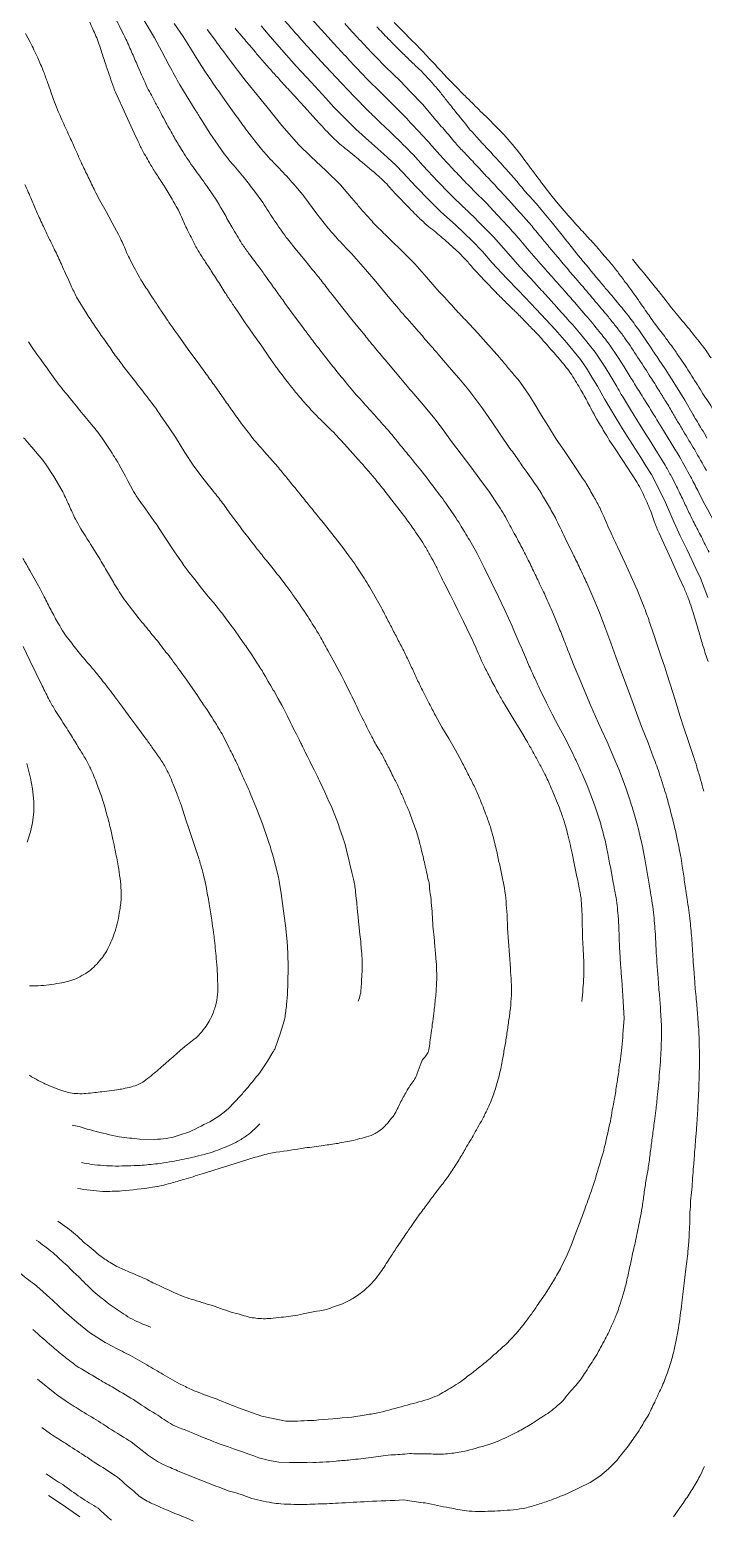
# Model space of a CAD drawing. Header units: inches. Extents: x 115425 to 116786, y 150085 to 152399.
# Drawn here: x 115895.8 to 115959.2, y 151088.3 to 151228.1 of the extents above; entities that cross this region are included whole.
import ezdxf

# ---------------------------------------------------------------- set-up
doc = ezdxf.new("R2010")
doc.units = ezdxf.units.IN
doc.header["$MEASUREMENT"] = 0
doc.layers.add('Contour', color=7, linetype='Continuous', lineweight=0, true_color=0xbed2ff)

msp = doc.modelspace()

# ---------------------------------------------------------------- linework, layer by layer
at = {"layer": 'Contour'}
for points in [[(115959.76, 151178.89, 0.002737), (115959.02, 151180.34, 0.00584), (115958.33, 151181.67, 0.006884), (115957.78, 151182.78, 0.003826), (115957.23, 151183.95, 0.006283), (115956.61, 151185.24), (115956.2, 151186.02, 0.001877), (115955.65, 151187.04), (115955.61, 151187.1), (115954.89, 151188.26), (115954.13, 151189.47), (115953.89, 151189.86), (115953.05, 151191.22), (115952.26, 151192.48, 0.004755), (115951.48, 151193.76, -0.003045), (115951.05, 151194.49), (115950.49, 151195.45), (115949.95, 151196.32), (115949.01, 151197.73), (115947.69, 151199.37, 0.008167), (115946.42, 151200.85, 0.006501), (115945.42, 151201.96), (115944.34, 151203.15, 0.001991), (115943.29, 151204.29), (115941.95, 151205.75), (115940.37, 151207.53), (115939.43, 151208.59), (115938.2, 151209.86), (115937.49, 151210.57, -0.007706), (115936.63, 151211.38, -0.003869), (115935.31, 151212.66), (115934.17, 151213.84), (115932.82, 151215.28), (115931.87, 151216.34, 0.001153), (115930.02, 151218.18, -0.001502), (115928.78, 151219.36, -0.001391), (115927.63, 151220.47), (115926.31, 151221.81), (115924.58, 151223.62), (115923.21, 151225.11), (115922.23, 151226.18), (115921.58, 151226.9, 0.002628), (115920.5, 151228.11, 0.002175), (115919.13, 151229.71)], [(115922.12, 151229.32, 0.001212), (115923.23, 151228.09), (115924.15, 151227.08, 0.001893), (115925.52, 151225.59, 0.003585), (115926.9, 151224.13, 0.002068), (115927.65, 151223.35), (115928.73, 151222.28), (115929.74, 151221.26), (115931.09, 151219.92, -0.001228), (115932.53, 151218.37, -0.004757), (115933.34, 151217.51, 0.001487), (115934.32, 151216.38, 0.003368), (115935.58, 151215.02, -0.010353), (115936.62, 151213.92, -0.003524), (115937.66, 151212.87), (115938.75, 151211.78), (115939.83, 151210.63), (115940.82, 151209.58, -0.002204), (115941.86, 151208.39), (115942.8, 151207.29), (115943.67, 151206.28, -0.002907), (115944.79, 151205.01, -0.003033), (115946.13, 151203.51, -0.001477), (115947.07, 151202.44), (115948.12, 151201.23, -0.001098), (115949.41, 151199.68, -0.00187), (115950.33, 151198.5), (115951.18, 151197.23), (115951.75, 151196.35, 0.001712), (115952.52, 151195.09, 0.005559), (115953.32, 151193.8, -0.0047), (115954.24, 151192.34, -0.001629), (115955.44, 151190.37), (115956.23, 151189.08, 0.002916), (115956.99, 151187.84, -0.004451), (115958, 151186.02, -0.002726), (115958.68, 151184.7), (115959.23, 151183.6, -0.00111), (115960.19, 151181.84, -0.003329)], [(115894.85, 151111.03, 0.013948), (115896.44, 151109.79), (115897.94, 151108.44), (115899.02, 151107.44), (115900.2, 151106.39), (115901.38, 151105.44), (115902.88, 151104.5), (115903.66, 151104.07, 0.00201), (115905.25, 151103.26), (115906.79, 151102.38, 0.001737), (115908.33, 151101.49), (115909.86, 151100.61, 0.002982), (115910.99, 151100.06, 0.013894), (115913.13, 151099.25, 0.001704), (115915.32, 151098.38), (115917.62, 151097.54), (115919.88, 151097.07), (115920.07, 151097.07, 0.00832), (115922.54, 151097.16, 0.000889), (115926.09, 151097.46), (115927.46, 151097.67, 0.00276), (115928.7, 151097.9, 0.008705), (115931.04, 151098.52, 0.001535), (115933.25, 151099.13, 0.004413), (115934.15, 151099.48, 0.014691), (115935.55, 151100.29, 0.018385), (115936.32, 151100.79, 0.004181), (115937.36, 151101.57, 0.003261), (115938.44, 151102.43, 0.022086), (115939.52, 151103.35, 0.003701), (115940.59, 151104.31), (115941.61, 151105.38), (115942.32, 151106.24, 0.002498), (115943.01, 151107.17, 0.004291), (115943.57, 151107.96), (115944.3, 151109.03), (115945.1, 151110.3, 0.002826), (115945.83, 151111.6), (115946.29, 151112.52), (115946.75, 151113.63), (115947.15, 151114.66), (115947.53, 151115.69, 0.010797), (115948.04, 151117.05, -0.007253), (115948.33, 151117.85, -0.005618), (115948.66, 151118.77, -0.003768), (115949.01, 151119.8, -0.010166), (115949.31, 151120.85, -0.008004), (115949.77, 151122.35, -0.015066), (115949.88, 151122.78, -0.013522), (115950.17, 151124.06, -0.012852), (115950.46, 151125.32, -0.015538), (115950.84, 151127.43, -0.006196), (115951.07, 151128.84, -0.008985), (115951.26, 151130.12, -0.001508), (115951.53, 151132.25, -0.003555), (115951.64, 151133.52), (115951.74, 151135.01), (115951.64, 151137.12), (115951.52, 151138.65, -0.001659), (115951.42, 151140.04, -0.005202), (115951.31, 151141.78, 0.001727), (115951.24, 151143.74, 0.001816), (115951.16, 151144.93, -0.003885), (115951.07, 151145.9, -0.003722), (115950.73, 151147.8), (115950.45, 151149.27, -0.002015), (115950.17, 151150.7, 0.004692), (115949.98, 151151.66, 0.001461), (115949.54, 151153.32), (115948.95, 151155.12), (115948.26, 151156.94, 0.002109), (115947.49, 151158.71, 0.004307), (115946.94, 151159.86), (115946.22, 151161.32), (115945.61, 151162.46), (115944.98, 151163.66), (115944.44, 151164.71), (115943.85, 151165.93, 0.00239), (115943.33, 151167.04, -0.001722), (115942.74, 151168.33, -0.001633), (115941.97, 151170.14, -0.004907), (115941.2, 151171.92), (115940.5, 151173.45), (115939.92, 151174.7), (115939.23, 151176.11), (115938.57, 151177.47), (115937.89, 151178.77), (115937.18, 151180.05, 0.001719), (115936.3, 151181.51, 0.006055), (115935.22, 151183.13, 0.007825), (115934.08, 151184.69, 0.00101), (115932.76, 151186.42, 0.001269), (115931.5, 151187.97, 0.003892), (115930.57, 151189.1, 0.013547), (115929.19, 151190.76, 0.006118), (115927.92, 151192.17, 0.001827), (115926.52, 151193.72, 0.003968), (115925.24, 151195.24, 0.001232), (115924.19, 151196.54, 0.001623), (115923.31, 151197.66, 0.002093), (115922.42, 151198.82, -0.0031), (115921.54, 151199.99), (115920.76, 151201.04), (115919.8, 151202.35, -0.002797), (115918.95, 151203.54, 0.005228), (115918.09, 151204.72, 0.013186), (115917.37, 151205.73, 0.002384), (115916.37, 151207.07, 0.002005), (115915.75, 151207.94, 0.007163), (115915.3, 151208.69, 0.006803), (115914.79, 151209.52, 0.002568), (115914.07, 151210.82, 0.001608), (115913.35, 151212.04, 0.001453), (115912.26, 151213.63, 0.00729), (115911.11, 151215.21, 0.010081), (115910.56, 151216.01, 0.010132), (115910.05, 151216.83, 0.003601), (115909.35, 151217.97, 0.0052), (115908.59, 151219.36, 0.018382), (115908.13, 151220.21, 0.010804), (115907.61, 151221.19, 0.003434), (115906.83, 151222.65, 0.001776), (115905.98, 151224.55, 0.003884), (115905.42, 151225.85, 0.011236), (115904.82, 151227.2, 0.006311), (115903.97, 151228.9, 0.008848)], [(115898.42, 151115.9), (115899.3, 151115.3, -0.020264), (115900.81, 151113.98, -0.003334), (115902.28, 151112.74), (115902.82, 151112.34, -0.012466), (115903.34, 151112.01, 0.006164), (115903.98, 151111.66, 0.002943), (115905.11, 151111.15, 0.005539), (115906.67, 151110.47, 0.010133), (115908.07, 151109.79, 0.005521), (115910.1, 151108.87, 0.020476), (115910.96, 151108.58, 0.017237), (115912.99, 151107.97, 0.020729), (115915, 151107.28, -0.015004), (115916.53, 151106.84, -0.004794), (115917.24, 151106.75, 0.007022), (115917.97, 151106.73, 0.006018), (115918.46, 151106.75, 0.011126), (115919.44, 151106.86, 0.022017), (115921.22, 151107.11, -0.009395), (115923.72, 151107.6, -0.008428), (115925.22, 151108.13, 0.018419), (115926.2, 151108.64, 0.011806), (115926.76, 151109, 0.0124), (115927.25, 151109.38, 0.012893), (115927.8, 151109.88, 0.009872), (115928.23, 151110.36, 0.012311), (115928.81, 151111.1, 0.012428), (115929.65, 151112.41, 0.018701), (115930.34, 151113.46, 0.009456), (115931.2, 151114.73, 0.006926), (115932.28, 151116.29, 0.008758), (115933.1, 151117.39, 0.00169), (115933.92, 151118.49, 0.001954), (115934.76, 151119.57, 0.01899), (115935.56, 151120.69, 0.014531), (115936.28, 151121.86, 0.018892), (115936.91, 151122.94, 0.021904), (115937.71, 151124.31, 0.006774), (115938.17, 151125.11, 0.011324), (115938.67, 151126.05, 0.008792), (115939.3, 151127.43, 0.011384), (115939.52, 151128.05, 0.011393), (115939.91, 151129.37, 0.010217), (115940.12, 151130.26, 0.011136), (115940.26, 151130.98, 0.012138), (115940.48, 151132.22, 0.009527), (115940.69, 151133.46, 0.007943), (115940.87, 151134.7, 0.013001), (115941.03, 151135.95, 0.010302), (115941.14, 151137.2, 0.013159), (115941.12, 151138.46, -0.018559), (115941.05, 151139.72), (115940.94, 151140.98), (115940.85, 151142.24), (115940.76, 151143.5), (115940.72, 151144.75, -0.004081), (115940.63, 151146.01, -0.003059), (115940.49, 151147.26, -0.002268), (115940.23, 151148.5, -0.002137), (115939.96, 151149.73), (115939.75, 151150.71), (115939.52, 151151.7, -0.003838), (115939.2, 151152.88, 0.003258), (115938.78, 151154.07, 0.008918), (115938.12, 151155.75, 0.011076), (115937.61, 151156.9, 0.005141), (115937.04, 151158.03, 0.004677), (115936.46, 151159.15), (115935.86, 151160.26), (115935.23, 151161.35), (115934.59, 151162.44), (115933.97, 151163.53, 0.002672), (115933.39, 151164.65), (115932.81, 151165.77, 0.011312), (115932.26, 151166.9, 0.012387), (115931.73, 151168.05, 0.00857), (115931.19, 151169.19, 0.014109), (115930.62, 151170.32, 0.005831), (115930.04, 151171.44, 0.003761), (115929.46, 151172.55, 0.005095), (115928.88, 151173.67, 0.011236), (115927.9, 151175.43, 0.007021), (115927.4, 151176.25, 0.005008), (115926.37, 151177.79), (115925.72, 151178.69), (115925.24, 151179.34), (115924.08, 151180.82), (115923.27, 151181.84, 0.003709), (115922.33, 151183, 0.002306), (115921.39, 151184.15, 0.004128), (115920.1, 151185.75, 0.001664), (115919.18, 151186.86, 0.006872), (115918.19, 151187.99, 0.012809), (115916.92, 151189.42, 0.013803), (115915.72, 151190.98, 0.006977), (115914.81, 151192.26, 0.00222), (115914, 151193.4, 0.006348), (115913.12, 151194.65, 0.004319), (115912.28, 151195.82, -0.004608), (115911.78, 151196.5), (115910.7, 151197.97), (115909.73, 151199.32, -0.001634), (115908.98, 151200.38, -0.001787), (115908.12, 151201.67, -0.00957), (115907.44, 151202.69, 0.006559), (115907, 151203.35, 0.004634), (115906.22, 151204.56, 0.00327), (115905.24, 151206.38, 0.009703), (115904.89, 151207.13, 0.019091), (115904.3, 151208.45), (115904.12, 151208.81), (115903.54, 151209.9), (115902.95, 151210.99), (115902.38, 151212.02), (115901.98, 151212.75, 0.002261), (115901.35, 151214.05, 0.006338), (115900.7, 151215.39, 0.009073), (115900.48, 151215.87, 0.006865), (115900.02, 151216.92, 0.003847), (115899.48, 151218.11, 0.003275), (115898.79, 151219.6, 0.004359), (115898.37, 151220.56, 0.004711), (115898.01, 151221.53, 0.003208), (115897.75, 151222.24, 0.004488), (115897.44, 151223.11, 0.00836), (115897.06, 151224.17, 0.004331), (115896.51, 151225.46, 0.003227), (115895.81, 151226.92), (115895.36, 151227.73)], [(115896.04, 151105.72, -0.001658), (115897.85, 151104.13, 0.003558), (115898.94, 151103.22, 0.002356), (115900.14, 151102.3, 0.001904), (115902.13, 151101.1, 0.004134), (115903.52, 151100.31, 0.002297), (115905.53, 151099.11, 0.016798), (115907.62, 151097.77, 0.014648), (115909.22, 151096.75, 0.013581), (115909.48, 151096.61, -0.010959), (115911.89, 151095.63, -0.001626), (115913.51, 151094.99, -0.006864), (115917.34, 151093.63), (115918.36, 151093.37), (115919.23, 151093.23), (115920.22, 151093.18, 0.00312), (115922.12, 151093.21, 0.039643), (115924.62, 151093.33, 0.00443), (115925.97, 151093.43, 0.001229), (115927.91, 151093.67, 0.001832), (115929.76, 151093.9, 0.009945), (115931.53, 151094.03, 0.008181), (115933.17, 151094.01, 0.022643), (115934.72, 151093.99, 0.0273), (115935.52, 151094.06, 0.0219), (115936.9, 151094.3, 0.011399), (115939.3, 151094.97, 0.005102), (115940.81, 151095.63, 0.009439), (115941.85, 151096.16, 0.014172), (115943.09, 151096.87, -0.014767), (115944.57, 151097.81, -0.004738), (115945.28, 151098.37, -0.004496), (115945.98, 151099.01, -0.036472), (115947.2, 151100.44, 0.038658), (115948.13, 151101.74, 0.006968), (115949.08, 151103.2, 0.00707), (115949.96, 151104.82, 0.024068), (115950.65, 151106.25, 0.019643), (115951.08, 151107.27, 0.003865), (115951.32, 151107.95, 0.007959), (115951.63, 151108.95, 0.016169), (115951.97, 151110.21, 0.010829), (115952.26, 151111.52, 0.011962), (115952.54, 151112.83, 0.009766), (115952.85, 151114.22, 0.007205), (115953.24, 151116.06, 0.013026), (115953.44, 151117.2, 0.011738), (115953.62, 151118.5, 0.008208), (115953.82, 151119.85, 0.021718), (115954.04, 151121.14, 0.023048), (115954.23, 151122.55, 0.009031), (115954.41, 151123.91, 0.010397), (115954.6, 151125.34), (115954.73, 151126.32, 0.00454), (115954.89, 151127.81, 0.002918), (115955.01, 151129.01, 0.002561), (115955.11, 151130.26, 0.004908), (115955.2, 151131.55, 0.010062), (115955.24, 151132.54, 0.004288), (115955.26, 151133.22, 0.002059), (115955.27, 151134.21, 0.001142), (115955.16, 151136.11, 0.002419), (115955.03, 151137.68, 0.005546), (115954.95, 151138.71, 0.003328), (115954.84, 151140.16, 0.003995), (115954.78, 151141.16, 0.002746), (115954.69, 151142.92, 0.006854), (115954.52, 151144.99, 0.010981), (115954.35, 151146.11, 0.007394), (115954.19, 151147.09, 0.005101), (115953.95, 151148.56, 0.001386), (115953.69, 151150.03), (115953.52, 151151.01, 0.003172), (115953.12, 151152.7, 0.01034), (115952.62, 151154.5, 0.001676), (115952.22, 151155.78), (115951.9, 151156.72), (115951.31, 151158.3), (115950.82, 151159.47), (115950.15, 151161.03), (115949.62, 151162.17), (115949.05, 151163.43), (115948.61, 151164.42), (115948.04, 151165.79), (115947.5, 151167.08), (115947.04, 151168.18), (115946.53, 151169.45, 0.010168), (115946.1, 151170.56, 0.003897), (115945.57, 151171.9), (115945.05, 151173.14, 0.001776), (115944.32, 151174.81, 0.003075), (115943.61, 151176.3, -0.002773), (115942.97, 151177.65, -0.003384), (115942.28, 151179.02, -0.00248), (115941.61, 151180.3, -0.014368), (115940.8, 151181.8, 0.018806), (115939.8, 151183.44), (115939.06, 151184.54), (115938.16, 151185.79), (115937.3, 151186.95), (115936.4, 151188.13), (115935.5, 151189.32), (115934.69, 151190.41), (115933.91, 151191.45), (115932.7, 151192.93, 0.000907), (115931.16, 151194.71), (115930.2, 151195.85), (115929.24, 151197, 0.002422), (115928.24, 151198.19, 0.001867), (115927.34, 151199.29), (115926.35, 151200.5), (115925.12, 151202.03), (115924.24, 151203.16, 0.001706), (115923.32, 151204.36, 0.004799), (115922.41, 151205.5), (115921.71, 151206.36), (115920.89, 151207.34, 0.006665), (115919.91, 151208.54, 0.002994), (115918.82, 151210.1, 0.001665), (115917.72, 151211.81), (115916.94, 151212.89, 0.002955), (115915.95, 151214.14, 0.015034), (115914.68, 151215.66, 0.003381), (115914.07, 151216.42), (115913.51, 151217.23), (115912.73, 151218.35, 0.001688), (115911.89, 151219.69, 0.003082), (115911.35, 151220.55), (115910.59, 151221.77), (115909.89, 151222.9, -0.001435), (115908.89, 151224.74), (115908.21, 151226.03), (115907.51, 151227.32), (115906.54, 151228.97)], [(115896.48, 151101.04), (115898.29, 151099.6, 0.00779), (115899.37, 151098.83, 0.002857), (115900.9, 151097.89, 0.003403), (115902.68, 151096.8, 0.016638), (115904.89, 151095.41, 0.005929), (115905.33, 151095.13), (115906.95, 151093.86), (115907.8, 151093.28), (115908.32, 151093.01, -0.002158), (115909.69, 151092.41), (115911.17, 151091.8), (115912.6, 151091.24, -0.001132), (115914.45, 151090.53, -0.039114), (115916.42, 151089.89, 0.023027), (115918.57, 151089.39, 0.006949), (115919.42, 151089.3, 0.01529), (115920.65, 151089.25, 0.025987), (115922.66, 151089.28, 0.010167), (115924.82, 151089.37, 0.002806), (115927.61, 151089.52, 0.002903), (115930.99, 151089.66), (115931.33, 151089.62, 0.008), (115933.02, 151089.38, 0.012721), (115935.31, 151088.92, 0.01012), (115936.89, 151088.64, 0.007891), (115937.98, 151088.58, 0.008877), (115939.81, 151088.63, 0.023521), (115942.23, 151088.86, 0.016277), (115943.48, 151089.19, 0.00762), (115944.71, 151089.6, 0.007071), (115946.4, 151090.26), (115948.55, 151091.31), (115949.45, 151091.9), (115950.28, 151092.6), (115951.06, 151093.37, -0.01863), (115952.15, 151094.75, -0.012492), (115953.04, 151096.01, -0.017498), (115953.98, 151097.54, -0.00345), (115954.63, 151098.88, -0.024555), (115955.09, 151099.87, 0.035599), (115955.67, 151101.27, 0.02453), (115956.11, 151102.51, 0.014616), (115956.35, 151103.37, 0.006507), (115956.61, 151104.55, 0.01834), (115956.87, 151105.85, 0.011944), (115957.17, 151108.21, 0.010765), (115957.43, 151110.35, 0.016115), (115957.56, 151111.41, 0.009501), (115957.78, 151113.32, 0.012464), (115957.82, 151113.73, 0.016899), (115957.87, 151114.6, 0.006199), (115957.92, 151115.67, 0.010674), (115957.95, 151116.74, 0.013231), (115958.01, 151117.81, 0.014715), (115958.12, 151118.88, 0.013599), (115958.2, 151119.96, 0.011671), (115958.28, 151121.05, 0.01013), (115958.4, 151122.64, 0.015344), (115958.48, 151123.62, 0.009073), (115958.59, 151124.92, 0.009396), (115958.7, 151126.79, 0.003448), (115958.76, 151127.9, 0.005119), (115958.8, 151129.23, 0.003828), (115958.84, 151130.61, 0.004115), (115958.84, 151131.55, 0.005485), (115958.83, 151132.25, 0.004132), (115958.81, 151133.26, 0.00781), (115958.68, 151135.15, 0.013592), (115958.54, 151136.79, 0.004605), (115958.45, 151137.8, 0.002979), (115958.33, 151139.31), (115958.25, 151140.32, 0.002026), (115958.19, 151141.33, 0.004584), (115958.13, 151142.34, 0.003236), (115957.97, 151144.17, 0.00594), (115957.68, 151146.23, 0.003858), (115957.44, 151147.85, 0.008315), (115957.22, 151149.35, 0.012609), (115957.06, 151150.35, 0.00724), (115956.71, 151152.07, 0.00531), (115956.43, 151153.31), (115956.18, 151154.28, 0.002057), (115955.74, 151155.92, 0.004289), (115955.12, 151157.89, 0.014429), (115954.49, 151159.64), (115954, 151160.95), (115953.39, 151162.49), (115952.9, 151163.76), (115952.37, 151165.24), (115951.87, 151166.59), (115951.35, 151168), (115950.96, 151169.05), (115950.48, 151170.37), (115949.94, 151171.87), (115949.42, 151173.21), (115948.72, 151174.92), (115948.23, 151176, 0.012593), (115947.59, 151177.37, 0.002808), (115946.93, 151178.74), (115946.17, 151180.28, 0.001225), (115945.27, 151182.14), (115945.07, 151182.51, -0.003059), (115944.35, 151183.78, -0.004595), (115943.62, 151184.96, -0.005316), (115942.62, 151186.4, -0.011735), (115941.88, 151187.44, 0.012137), (115940.99, 151188.67), (115940.12, 151189.91), (115939.28, 151191.16), (115938.43, 151192.4), (115937.32, 151193.91), (115937.12, 151194.17), (115936.17, 151195.28), (115935.28, 151196.33), (115934.21, 151197.58, -0.003065), (115933.29, 151198.62, 0.002057), (115932.19, 151199.89), (115931.3, 151200.9, 0.003413), (115930.48, 151201.83), (115929.51, 151202.97), (115928.35, 151204.39), (115927.4, 151205.53), (115926.06, 151207.02, 0.002218), (115924.68, 151208.47, 0.00465), (115923.85, 151209.43), (115922.81, 151210.75), (115921.59, 151212.41, 0.004883), (115920.96, 151213.18, 0.002887), (115919.63, 151214.66, 0.001434), (115918.25, 151216.1), (115917.59, 151216.84), (115916.97, 151217.63, 0.008122), (115916.09, 151218.75, 0.004118), (115915.18, 151220.02), (115914.56, 151220.89), (115913.73, 151222.05, 0.001737), (115912.87, 151223.27), (115912.33, 151224.1), (115911.69, 151225.08), (115911, 151226.19), (115910.2, 151227.44), (115909.37, 151228.68)], [(115901.41, 151228.8, -0.008838), (115901.99, 151227.5, -0.015622), (115902.28, 151226.75, -0.006074), (115902.55, 151225.93, 0.003925), (115902.97, 151224.66, 0.002015), (115903.68, 151222.61, 0.020108), (115903.76, 151222.4), (115903.85, 151222.2), (115904.82, 151220.07), (115905.61, 151218.36), (115905.97, 151217.58, 0.016164), (115906.46, 151216.59, 0.011197), (115907.25, 151215.21, 0.011281), (115907.87, 151214.24, -0.009489), (115908.6, 151213.09, -0.005438), (115909.37, 151211.8, -0.010205), (115909.76, 151211.09, -0.023092), (115910.15, 151210.26, 0.016515), (115910.69, 151209.09, 0.006556), (115911.42, 151207.65, 0.018661), (115911.71, 151207.15, 0.007314), (115912.24, 151206.33, -0.005542), (115912.95, 151205.25, -0.001531), (115913.76, 151203.97, 0.003175), (115914.15, 151203.35, 0.002647), (115914.72, 151202.49, 0.002463), (115915.33, 151201.58), (115916.06, 151200.51), (115916.46, 151199.92), (115916.86, 151199.35), (115917.61, 151198.29), (115918.32, 151197.27), (115918.84, 151196.51, 0.010428), (115919.13, 151196.12, 0.003065), (115920.15, 151194.81, 0.004091), (115920.9, 151193.86, 0.005711), (115921.46, 151193.19, 0.009566), (115922.07, 151192.51, 0.008211), (115922.8, 151191.74, 0.009567), (115923.5, 151191.05, -0.010764), (115924.13, 151190.43, -0.003123), (115924.92, 151189.61, -0.004897), (115925.42, 151189.07), (115925.95, 151188.48), (115926.7, 151187.64, -0.002144), (115927.62, 151186.59, -0.004891), (115928.02, 151186.12, -0.004868), (115928.38, 151185.69, -0.00179), (115929.34, 151184.49), (115930.09, 151183.53), (115930.65, 151182.8, -0.006654), (115931.09, 151182.23, -0.003534), (115931.88, 151181.12, -0.007351), (115932.49, 151180.22, -0.008642), (115932.99, 151179.44, -0.010262), (115933.52, 151178.53, -0.011452), (115933.97, 151177.69, -0.003542), (115934.45, 151176.71, 0.004275), (115934.85, 151175.9), (115935.39, 151174.84), (115935.73, 151174.16), (115936.09, 151173.43), (115936.61, 151172.38), (115936.93, 151171.73), (115937.49, 151170.54, -0.010468), (115937.91, 151169.62, 0.01033), (115938.32, 151168.68, 0.006676), (115938.7, 151167.9, 0.004468), (115939.3, 151166.74, 0.003886), (115940.01, 151165.42, 0.009874), (115940.3, 151164.91), (115940.64, 151164.35), (115941.31, 151163.24), (115941.95, 151162.18), (115942.33, 151161.56, -0.007681), (115942.55, 151161.18, -0.002065), (115943.34, 151159.76, -0.003717), (115943.89, 151158.74, -0.005144), (115944.28, 151157.99, -0.010544), (115944.58, 151157.37, -0.005609), (115945.1, 151156.18, -0.006408), (115945.48, 151155.26, -0.006836), (115945.81, 151154.39, -0.011623), (115946.17, 151153.32, -0.015958), (115946.39, 151152.52, -0.004157), (115946.63, 151151.54, -0.00421), (115946.84, 151150.56), (115947.01, 151149.76), (115947.27, 151148.49, -0.00184), (115947.55, 151147.12, -0.004593), (115947.65, 151146.56, -0.026589), (115947.71, 151146.06, -0.009822), (115947.79, 151144.68, -0.00601), (115947.81, 151143.67, 0.0058), (115947.83, 151142.63, 0.007799), (115947.85, 151142.15, -0.00225), (115947.94, 151140.5, -0.025866), (115947.95, 151138.95, -0.017032), (115947.75, 151136.61)], [(115959.24, 151156.4, 0.002214), (115958.95, 151157.48, 0.005072), (115958.59, 151158.68, 0.015851), (115958.28, 151159.66), (115957.71, 151161.37), (115957.41, 151162.26), (115957, 151163.54), (115956.56, 151165.01), (115956.09, 151166.48), (115955.78, 151167.45), (115955.57, 151168.07), (115955.2, 151169.14), (115954.79, 151170.37), (115954.53, 151171.14, 0.002592), (115954.06, 151172.56, 0.005882), (115953.8, 151173.29, 0.00606), (115953.49, 151174.09), (115952.99, 151175.37), (115951.84, 151177.86), (115951.12, 151179.4, 0.004635), (115950.62, 151180.47, -0.003325), (115949.83, 151182.26, -0.005427), (115949.48, 151183.04, -0.009047), (115948.9, 151184.12, -0.006824), (115948.18, 151185.38, 0.005864), (115947.84, 151185.88), (115947.1, 151186.98), (115946.09, 151188.46), (115945.36, 151189.55), (115944.61, 151190.72), (115943.97, 151191.77), (115943.26, 151192.94), (115942.79, 151193.68), (115941.95, 151194.9), (115941.72, 151195.2, 0.007305), (115940.87, 151196.21, 0.001833), (115940.04, 151197.19), (115938.73, 151198.68), (115937.97, 151199.51), (115936.76, 151200.81, 0.002474), (115935.7, 151201.93, 0.004508), (115933.92, 151203.88), (115933.13, 151204.79), (115932.03, 151206.04, 0.003169), (115931.04, 151207.07), (115929.54, 151208.51, 0.003492), (115928.35, 151209.67, 0.004068), (115927.42, 151210.69, 0.003084), (115926.8, 151211.41, 0.00279), (115926.08, 151212.27), (115925.03, 151213.48), (115923.67, 151214.82), (115922.24, 151216.16), (115921.1, 151217.26), (115919.52, 151219.07), (115918.12, 151220.79), (115916.87, 151222.33), (115915.92, 151223.51), (115914.63, 151225.21, -0.002538), (115913.25, 151227.07), (115912.47, 151228.1)], [(115915.1, 151228.23, -0.00297), (115915.77, 151227.45, -0.001897), (115916.73, 151226.32, 0.00276), (115917.38, 151225.55, 0.003294), (115918.26, 151224.54, 0.003541), (115919.09, 151223.62, 0.002077), (115919.82, 151222.81, -0.001399), (115920.92, 151221.62, -0.001809), (115921.67, 151220.79, 0.001215), (115922.79, 151219.55, 0.008419), (115924.14, 151218.11, 0.018897), (115924.78, 151217.5, 0.013516), (115925.48, 151216.92, -0.00674), (115926.9, 151215.76, -0.00216), (115928.62, 151214.3, -0.011571), (115928.94, 151214.02, -0.02349), (115929.53, 151213.41, 0.010716), (115930.8, 151212.04, 0.002671), (115932.18, 151210.62, 0.008619), (115932.63, 151210.19, 0.022777), (115933.36, 151209.55, -0.013375), (115934.64, 151208.48, -0.004962), (115936.02, 151207.25, -0.013546), (115936.5, 151206.78, -0.01845), (115937.22, 151205.99, 0.013782), (115938.18, 151204.93, 0.001903), (115939.39, 151203.66, 0.00417), (115939.94, 151203.09, 0.006577), (115940.79, 151202.25, -0.005984), (115941.73, 151201.34, -0.003728), (115942.59, 151200.46, -0.003546), (115943.48, 151199.53, -0.006325), (115943.98, 151198.98, -0.002676), (115945.15, 151197.66, -0.009095), (115946.16, 151196.47, -0.016224), (115946.69, 151195.77, -0.018515), (115947.15, 151195.06, -0.009486), (115947.99, 151193.62, -0.008866), (115948.68, 151192.31, 0.013515), (115949.15, 151191.46, 0.004961), (115949.88, 151190.23, 0.007855), (115950.35, 151189.46), (115950.83, 151188.73), (115951.62, 151187.52), (115952.43, 151186.27), (115952.96, 151185.46, -0.028189), (115953.38, 151184.71, -0.014454), (115954.07, 151183.2, -0.01904), (115954.62, 151181.74, 0.026017), (115955.04, 151180.68), (115955.48, 151179.72), (115956.2, 151178.14), (115956.91, 151176.58), (115957.37, 151175.57, -0.020695), (115957.78, 151174.58, -0.011696), (115958.38, 151172.78, -0.005563), (115958.8, 151171.34, 0.006113), (115959.19, 151170.03, 0.00391), (115959.65, 151168.6, -0.005291)], [(115959.5, 151186.59, -0.002318), (115958.4, 151188.53, 0.002242), (115957.31, 151190.33, 0.025377), (115956.78, 151191.21, 0.013557), (115956.26, 151192.09, 0.031272), (115955.59, 151193.21, 0.024649), (115954.92, 151194.27, 0.036902), (115954.09, 151195.56, 0.03856), (115953, 151197.26, 0.02897), (115951.85, 151198.99, 0.037005), (115951.24, 151199.82, 0.009202), (115950.6, 151200.62, 0.013872), (115949.91, 151201.48, 0.00272), (115948.74, 151202.86, 0.004794), (115947.35, 151204.48, 0.004216), (115946.37, 151205.63, 0.004667), (115945.4, 151206.78, 0.009936), (115944.66, 151207.66, 0.011184), (115943.79, 151208.71, 0.008035), (115942.83, 151209.87, 0.006345), (115941.82, 151210.99, 0.00413), (115940.81, 151212.11, 0.003837), (115939.83, 151213.19, 0.008678), (115938.76, 151214.32, 0.012278), (115937.73, 151215.42, 0.021036), (115936.7, 151216.52, -0.017448), (115935.85, 151217.44, -0.003838), (115934.8, 151218.69, -0.01129), (115933.73, 151219.93), (115932.75, 151221.07), (115931.6, 151222.28), (115930.67, 151223.25), (115929.27, 151224.61, -0.011364), (115927.83, 151226.09, -0.008817), (115926.46, 151227.56, -0.010749), (115925.43, 151228.67, 0.008379)], [(115928.45, 151228.38, -0.002101), (115929.52, 151227.24, -0.002373), (115930.93, 151225.83, 0.003824), (115931.86, 151224.94, 0.00705), (115932.69, 151224.15, 0.00199), (115933.51, 151223.28, 0.00782), (115934.3, 151222.36, -0.008863), (115934.98, 151221.49, -0.013494), (115935.83, 151220.41, -0.013414), (115937.15, 151218.77, -0.005285), (115938.03, 151217.79, 0.004252), (115939.21, 151216.52, 0.001968), (115940.67, 151214.93, 0.00961), (115941.66, 151213.79, 0.010629), (115942.77, 151212.48, -0.005475), (115943.9, 151211.21), (115945, 151209.89, -0.003363), (115946.03, 151208.59, -0.006343), (115947.43, 151206.84, 0.003539), (115949.33, 151204.55, 0.006358), (115950.07, 151203.66, -0.012942), (115951.1, 151202.44, -0.006547), (115952.29, 151200.98, 0.003503), (115953.25, 151199.66), (115954.26, 151198.17, 0.00267), (115955.05, 151196.99), (115955.6, 151196.15), (115956.59, 151194.64), (115957.46, 151193.21), (115958.25, 151191.83, -0.005853), (115959.05, 151190.49, -0.013027), (115959.55, 151189.65, -0.005765)], [(115930.09, 151228.76, -0.001749), (115931.6, 151227.25), (115932.31, 151226.54, -0.002208), (115933.2, 151225.59, -0.013016), (115934.42, 151224.27, 0.009478), (115935.59, 151223.05, 0.00218), (115936.56, 151222.07, 0.002675), (115937.39, 151221.24, 0.004361), (115938.74, 151219.91, -0.00268), (115940.48, 151218.15, -0.005214), (115941.22, 151217.28, -0.020481), (115942.93, 151215.06, -0.006756), (115944.32, 151213.23), (115944.97, 151212.38), (115945.53, 151211.7, 0.004569), (115947.05, 151209.97, 0.011459), (115948.12, 151208.8, 0.004392), (115949.14, 151207.67, 0.006349), (115950.33, 151206.29, -0.006608), (115951.14, 151205.29, -0.007223), (115951.85, 151204.34, -0.01028), (115952.94, 151202.84, -0.005763), (115953.85, 151201.54, -0.003708), (115954.69, 151200.33, -0.004957), (115955.69, 151199.03, 0.005365), (115956.5, 151197.95, 0.016476), (115957.09, 151197.07, -0.020059), (115958.12, 151195.48, -0.005566), (115959.17, 151193.82, -0.003113), (115960.14, 151192.33, -0.005911)], [(115900.26, 151118.98, 0.001289), (115902.64, 151118.7, 0.002885), (115904.44, 151118.76, 0.011673), (115907.33, 151119.1, 0.018728), (115909.01, 151119.47, 0.009841), (115910.28, 151119.85, 0.008767), (115912, 151120.37, 0.008521), (115916.8, 151121.89, 0.008688), (115918.28, 151122.28, 0.009974), (115918.98, 151122.41, 0.009799), (115921.68, 151122.81, 0.014114), (115923.42, 151123.05, 0.007958), (115924.8, 151123.24, -0.005927), (115926.23, 151123.5, -0.00217), (115927.91, 151123.98), (115928.23, 151124.13, 0.020066), (115928.54, 151124.31, -0.017063), (115929, 151124.65, -0.008289), (115929.46, 151125.12, -0.016873), (115929.98, 151125.77, -0.009899), (115930.24, 151126.19, -0.002606), (115930.8, 151127.32, -0.003664), (115931.4, 151128.39, 0.004653), (115932.1, 151129.42, 0.015502), (115932.26, 151129.81, 0.02012), (115932.62, 151130.82), (115932.68, 151130.99, 0.016392), (115932.79, 151131.15, 0.022452), (115933.06, 151131.48, 0.021583), (115933.31, 151131.88, 0.016594), (115933.53, 151133.35, 0.0202), (115933.68, 151134.43, 0.01678), (115933.82, 151135.51, 0.014049), (115933.98, 151136.93, 0.013616), (115934.09, 151138.39, 0.018414), (115934.09, 151139.5, 0.009664), (115934.02, 151140.65, 0.012069), (115933.89, 151142.07, 0.020626), (115933.79, 151143.17, -0.013377), (115933.7, 151144.26, -0.006049), (115933.64, 151145.36, -0.006774), (115933.54, 151146.45, -0.050762), (115933.4, 151147.54, 0.064004), (115933.31, 151148, 0.007394), (115932.97, 151149.52, 0.011181), (115932.63, 151150.97, 0.010965), (115932.32, 151152.18, 0.00427), (115931.86, 151153.52, 0.019459), (115931.31, 151154.94, -0.033114), (115930.88, 151155.96, -0.094932), (115930.64, 151156.45, 0.04403), (115930.13, 151157.49, 0.013077), (115929.53, 151158.7, 0.079815), (115929.38, 151158.97, 0.046559), (115928.63, 151160.35, -0.027494), (115927.99, 151161.52, -0.004987), (115926.77, 151163.92, 0.009002), (115925.89, 151165.75), (115925.41, 151166.74), (115925.16, 151167.23), (115924.49, 151168.45), (115923.84, 151169.64, 0.004269), (115923.09, 151171.02, 0.001632), (115921.95, 151172.85, 0.00588), (115920.7, 151174.68, 0.008559), (115919.98, 151175.67, 0.008842), (115918.95, 151177, 0.011633), (115917.92, 151178.28, 0.003019), (115917.09, 151179.32, 0.002777), (115916.02, 151180.69, 0.00211), (115914.81, 151182.31, 0.004964), (115913.92, 151183.53, 0.004426), (115913.07, 151184.63, -0.004135), (115912.08, 151185.87), (115911.14, 151187.1), (115910.36, 151188.29), (115909.48, 151189.73), (115908.48, 151191.22, -0.009153), (115907.63, 151192.46, 0.00582), (115906.54, 151193.88, 0.004017), (115905.49, 151195.23, 0.00251), (115904.57, 151196.41, 0.008887), (115903.71, 151197.58, 0.015031), (115902.82, 151198.85, 0.007232), (115901.96, 151200.08, 0.002183), (115901.13, 151201.33), (115900.18, 151202.9, 0.002581), (115899.62, 151204.04, 0.005826), (115898.85, 151205.78), (115898.75, 151206.01, 0.011258), (115898.1, 151207.38, 0.006584), (115897.57, 151208.48, 0.003525), (115897.05, 151209.57, 0.004401), (115896.43, 151210.91, 0.003764), (115895.93, 151212.1, 0.00718), (115895.3, 151213.52, 0.004835)], [(115952.52, 151206.49, -0.00173), (115954.59, 151203.97, -0.007995), (115955.48, 151202.85), (115956.21, 151201.91), (115956.83, 151201.17, -0.002677), (115957.89, 151199.9, 0.003227), (115959.14, 151198.34, 0.007129), (115959.93, 151197.2, -0.004163)], [(115926.71, 151136.63, 0.024288), (115926.9, 151137.24, 0.046983), (115926.95, 151137.56), (115927, 151138.33), (115927.01, 151138.49), (115927.05, 151139.15), (115927.06, 151139.42, 0.006764), (115927.08, 151140, 0.010953), (115927.07, 151140.36, 0.008162), (115927.06, 151140.7, 0.004748), (115927.02, 151141.29), (115926.96, 151142.01), (115926.94, 151142.23), (115926.89, 151142.69), (115926.83, 151143.16), (115926.79, 151143.63), (115926.74, 151144.1), (115926.69, 151144.56), (115926.64, 151145.03, -0.006907), (115926.6, 151145.39, 0.004409), (115926.56, 151145.96), (115926.52, 151146.29), (115926.46, 151146.9, 0.007549), (115926.37, 151147.56, 0.019014), (115926.32, 151147.82), (115926.25, 151148.11), (115926.11, 151148.74), (115925.92, 151149.52), (115925.89, 151149.65), (115925.85, 151149.83), (115925.66, 151150.57), (115925.52, 151151.13), (115925.43, 151151.48, 0.010884), (115925.35, 151151.77, 0.005126), (115925.14, 151152.37), (115924.95, 151152.93), (115924.83, 151153.26), (115924.68, 151153.66), (115924.5, 151154.14), (115924.27, 151154.7), (115924.14, 151155.01), (115923.98, 151155.37), (115923.76, 151155.86), (115923.56, 151156.3), (115923.37, 151156.72), (115923.07, 151157.36), (115922.97, 151157.56), (115922.87, 151157.78), (115922.55, 151158.4), (115922.34, 151158.82), (115922.13, 151159.23), (115921.94, 151159.6), (115921.71, 151160.07, -0.007194), (115921.49, 151160.53, 0.008458), (115921.3, 151160.92), (115921.16, 151161.2), (115920.88, 151161.76), (115920.62, 151162.27), (115920.46, 151162.6), (115920.33, 151162.87), (115920.05, 151163.45), (115919.73, 151164.1), (115919.63, 151164.29), (115919.51, 151164.51), (115919.17, 151165.1), (115918.77, 151165.8), (115918.7, 151165.92), (115918.47, 151166.32), (115918.23, 151166.73), (115917.96, 151167.21), (115917.76, 151167.54, 0.009698), (115917.6, 151167.82, 0.004627), (115917.22, 151168.39), (115916.95, 151168.8), (115916.67, 151169.23), (115916.2, 151169.93), (115916.11, 151170.07), (115916.03, 151170.19), (115915.53, 151170.9), (115915.05, 151171.58), (115914.94, 151171.72), (115914.84, 151171.86), (115914.33, 151172.53), (115913.84, 151173.18), (115913.72, 151173.33), (115913.54, 151173.57), (115913.09, 151174.12), (115912.77, 151174.51), (115912.45, 151174.9), (115911.94, 151175.52), (115911.81, 151175.68), (115911.65, 151175.89), (115911.19, 151176.48), (115910.79, 151176.98), (115910.56, 151177.27, -0.009349), (115910.38, 151177.52, -0.00402), (115909.98, 151178.09), (115909.61, 151178.63), (115909.41, 151178.93), (115909.08, 151179.42), (115908.86, 151179.76), (115908.62, 151180.12), (115908.31, 151180.6), (115907.96, 151181.14), (115907.76, 151181.43), (115907.52, 151181.77), (115907.18, 151182.25), (115906.94, 151182.58), (115906.59, 151183.07), (115906.3, 151183.48), (115906.01, 151183.88, -0.013566), (115905.72, 151184.32, -0.015097), (115905.48, 151184.73), (115905.25, 151185.16), (115905.01, 151185.61), (115904.77, 151186.05), (115904.53, 151186.49), (115904.15, 151187.19), (115904.06, 151187.37, 0.015088), (115903.96, 151187.52, 0.003233), (115903.52, 151188.22), (115903.27, 151188.59), (115902.96, 151189.06), (115902.52, 151189.73), (115902.4, 151189.9, 0.012062), (115902.26, 151190.08, 0.003555), (115901.77, 151190.69), (115901.24, 151191.34), (115901.13, 151191.47), (115900.81, 151191.86), (115900.49, 151192.25), (115900.18, 151192.64), (115899.86, 151193.03), (115899.61, 151193.33), (115899.21, 151193.81, -0.003435), (115898.79, 151194.33, -0.006863), (115898.58, 151194.59), (115898.38, 151194.86), (115897.98, 151195.41), (115897.49, 151196.08), (115897.39, 151196.22), (115897.1, 151196.63), (115896.8, 151197.04), (115896.44, 151197.54), (115896.21, 151197.86), (115896.13, 151197.98), (115895.65, 151198.7, -0.002799)], [(115895.19, 151189.67, 0.001977), (115895.95, 151188.78), (115897, 151187.56), (115897.31, 151187.14), (115898.02, 151186.03), (115898.79, 151184.75, 0.001481), (115899.47, 151183.32, 0.007108), (115900.07, 151182, -0.004555), (115900.56, 151181.11, -0.00225), (115901.5, 151179.65), (115902.19, 151178.55, 0.003401), (115903, 151177.17, 0.010166), (115903.73, 151175.93, 0.009709), (115904.68, 151174.43, 0.002455), (115905.94, 151172.79, 0.001304), (115907.06, 151171.43, 0.006696), (115908.03, 151170.25, 0.006187), (115909.17, 151168.76, -0.003783), (115910.34, 151167.15), (115911.34, 151165.73, -0.002193), (115912.62, 151163.81, -0.005419), (115913.45, 151162.5, 0.004126), (115913.88, 151161.79), (115914.56, 151160.44, 0.001861), (115915.26, 151159.05, 0.003937), (115915.89, 151157.63, -0.004716), (115916.53, 151156.22), (115917.12, 151154.78), (115917.68, 151153.33), (115918.2, 151151.86, -0.004184), (115918.65, 151150.37), (115918.91, 151149.39), (115919.19, 151148.29), (115919.27, 151147.93), (115919.45, 151146.78), (115919.64, 151145.35), (115919.84, 151143.76), (115920.01, 151142.26), (115920.08, 151141.16), (115920.09, 151139.81), (115920.08, 151138.4), (115920.04, 151137.3), (115919.95, 151136.28, -0.002543), (115919.79, 151135.03), (115919.73, 151134.79), (115919.35, 151133.56, 0.0019), (115918.84, 151132.11, 0.008529), (115918.67, 151131.81), (115918.15, 151130.97), (115917.4, 151129.86, 0.004383), (115916.33, 151128.54, 0.008869), (115915.61, 151127.7), (115914.47, 151126.52), (115914.09, 151126.18), (115913.58, 151125.79), (115912.99, 151125.41, -0.001743), (115910.8, 151124.32, -0.001742), (115909.27, 151123.81), (115908.6, 151123.69, -0.002358), (115907.54, 151123.6), (115906.1, 151123.64, -0.001204), (115904.19, 151123.84, -0.002733), (115901.76, 151124.42, -0.001597), (115900.22, 151124.87), (115899.77, 151124.95)], [(115895.72, 151129.66, 0.02668), (115896.17, 151129.38, 0.015763), (115896.96, 151128.96, 0.011869), (115897.44, 151128.74, 0.007585), (115898.2, 151128.43, 0.01846), (115898.98, 151128.16, 0.025004), (115899.57, 151128, 0.039036), (115900.29, 151127.92, 0.036491), (115901.06, 151127.94, 0.002457), (115901.88, 151128.02, 0.002972), (115902.56, 151128.1), (115903.27, 151128.19), (115903.97, 151128.29, 0.016355), (115904.56, 151128.38, 0.012121), (115905.34, 151128.56, 0.042631), (115906.03, 151128.8, 0.0535), (115906.53, 151129.09, 0.013997), (115907.19, 151129.6, 0.007959), (115908.32, 151130.56), (115909.11, 151131.25), (115909.24, 151131.37), (115909.64, 151131.72), (115910.19, 151132.2, -0.022279), (115910.62, 151132.55, 0.015356), (115911.25, 151133.04, 0.031703), (115911.65, 151133.41, 0.018649), (115912.25, 151134.11, 0.044231), (115912.67, 151134.74, 0.035461), (115913.06, 151135.6, 0.04278), (115913.38, 151136.72, 0.047383), (115913.47, 151137.78, 0.010598), (115913.44, 151139.16, 0.012219), (115913.36, 151140.36, 0.002627), (115913.16, 151142.35, 0.006953), (115913.07, 151143.1, 0.004649), (115912.9, 151144.26, 0.00351), (115912.66, 151145.8, 0.006467), (115912.37, 151147.44, 0.011607), (115912.17, 151148.34, 0.011075), (115911.87, 151149.45, 0.010317), (115911.51, 151150.63), (115911.1, 151151.85), (115910.75, 151152.89), (115910.48, 151153.7), (115910.01, 151155.1, 0.009138), (115909.64, 151156.13, 0.00764), (115909.16, 151157.35, 0.025102), (115908.65, 151158.44, 0.026712), (115908.07, 151159.41, 0.004397), (115907.34, 151160.45, 0.005334), (115906.73, 151161.3), (115905.86, 151162.48), (115905.29, 151163.24), (115904.53, 151164.28), (115903.79, 151165.29, 0.006479), (115903.22, 151166.03, 0.003545), (115902.16, 151167.37, 0.011543), (115901.47, 151168.2, -0.008022), (115900.46, 151169.39, -0.009871), (115899.47, 151170.64, -0.017348), (115898.94, 151171.38, -0.01541), (115898.47, 151172.16, -0.009612), (115897.77, 151173.44, -0.007356), (115897.13, 151174.69, 0.012233), (115896.74, 151175.45), (115896.47, 151175.94), (115895.77, 151177.19, 0.011277), (115895.11, 151178.31, -0.028372)], [(115895.75, 151138.06, 0.018375), (115896.57, 151138.08, 0.01526), (115897.56, 151138.17, 0.014448), (115898.58, 151138.32, 0.018658), (115899.36, 151138.49, 0.038744), (115900.09, 151138.74, 0.034018), (115900.87, 151139.14, 0.035287), (115901.51, 151139.58, 0.035276), (115902.07, 151140.11, 0.02809), (115902.6, 151140.74, 0.030275), (115903.01, 151141.38, 0.023552), (115903.41, 151142.17, 0.023428), (115903.73, 151143, 0.020409), (115904, 151143.91, 0.019073), (115904.2, 151144.9, 0.023258), (115904.36, 151146.15, 0.032679), (115904.37, 151147.06, 0.015545), (115904.27, 151148.17, 0.014504), (115904.09, 151149.36, 0.00429), (115903.81, 151150.86, 0.00636), (115903.6, 151151.86, 0.006526), (115903.32, 151153.08, 0.005512), (115902.94, 151154.51, 0.012538), (115902.57, 151155.75, 0.01141), (115902.09, 151157.09, 0.018027), (115901.48, 151158.55, 0.02577), (115900.97, 151159.52, 0.003214), (115900.4, 151160.45, 0.002248), (115899.59, 151161.77, 0.00427), (115898.66, 151163.23, -0.008005), (115898.16, 151164.01, -0.013727), (115897.63, 151164.95, -0.009616), (115896.93, 151166.33), (115896.37, 151167.49), (115895.78, 151168.7), (115895.14, 151170.03)], [(115900.65, 151121.43, 0.016502), (115901.59, 151121.26, 0.022451), (115903.85, 151121.1, 0.008657), (115906.16, 151121.17, 0.009349), (115907.8, 151121.32, 0.01278), (115908.93, 151121.49, 0.010967), (115910.75, 151121.85, 0.015017), (115913.04, 151122.44, 0.009186), (115914.76, 151123.12, 0.021703), (115915.55, 151123.55, 0.032027), (115916.41, 151124.12, 0.014561), (115917.43, 151125.07)], [(115907.16, 151105.93, -0.02151), (115905.67, 151106.56, -0.034837), (115904.8, 151107.05, -0.002342), (115903.23, 151108.11, -0.014246), (115901.74, 151109.33, -0.008945), (115900.33, 151110.72, -0.020839), (115899.28, 151111.73, -0.004165), (115897.94, 151112.95, 0.003877), (115896.38, 151114.14)], [(115896.91, 151096.49), (115897.72, 151095.89, 0.002575), (115899.12, 151095, 0.008242), (115900.9, 151093.86, 0.011862), (115901.94, 151093.16, 0.00204), (115903.83, 151091.95), (115904.02, 151091.81, -0.003217), (115905.81, 151090.25, -0.008614), (115906.08, 151090.03, 0.004421), (115906.65, 151089.65, 0.011361), (115907.31, 151089.31, -0.020177), (115908.39, 151088.83, -0.005018), (115911.19, 151087.67, -0.012206)], [(115903.47, 151087.75, -0.017481), (115902.21, 151088.88, -0.013425), (115900.55, 151089.92, -0.010553), (115898.87, 151091.11, -0.014627), (115897.32, 151092.12)], [(115956.4, 151088.09), (115957.38, 151089.45, -0.01197), (115958.17, 151090.66, -0.008794), (115958.89, 151091.9, -0.018807), (115959.32, 151092.81, -0.010822)]]:
    msp.add_lwpolyline(points, format="xyb", dxfattribs=at)
for points in [[(115917.56, 151228.45), (115918.22, 151227.68), (115919.02, 151226.74), (115919.94, 151225.7), (115920.9, 151224.63), (115922.28, 151223.14), (115923.65, 151221.64), (115924.42, 151220.81), (115925.4, 151219.81), (115926.47, 151218.72), (115927.99, 151217.39), (115929.11, 151216.37), (115930.23, 151215.34), (115930.93, 151214.61), (115932.12, 151213.32), (115933.37, 151212.03), (115934.46, 151210.97), (115935.9, 151209.68), (115937.43, 151208.22), (115938.4, 151207.21), (115939.33, 151206.16), (115940.67, 151204.7), (115941.79, 151203.53), (115942.98, 151202.3), (115944.37, 151200.82), (115945.24, 151199.86), (115946.35, 151198.6), (115947.63, 151197.03), (115948.19, 151196.23), (115948.71, 151195.39), (115949.24, 151194.54), (115949.94, 151193.28), (115950.68, 151192.01), (115951.59, 151190.51), (115952.75, 151188.69), (115953.31, 151187.81), (115953.8, 151187.03), (115954.33, 151186.2), (115955.11, 151184.67), (115955.64, 151183.58), (115956.32, 151181.97), (115957.03, 151180.45), (115957.67, 151179.13), (115958.13, 151178.18), (115958.51, 151177.36), (115958.93, 151176.47), (115959.64, 151174.65)], [(115895.53, 151151.61), (115895.84, 151152.56), (115896.03, 151153.41), (115896.16, 151154.45), (115896.15, 151155.43), (115896.02, 151156.63), (115895.83, 151157.63), (115895.48, 151159.02)], [(115900.49, 151088.09), (115898.81, 151089.25), (115897.52, 151090.07)]]:
    msp.add_lwpolyline(points, dxfattribs=at)

doc.saveas('drawing.dxf')
